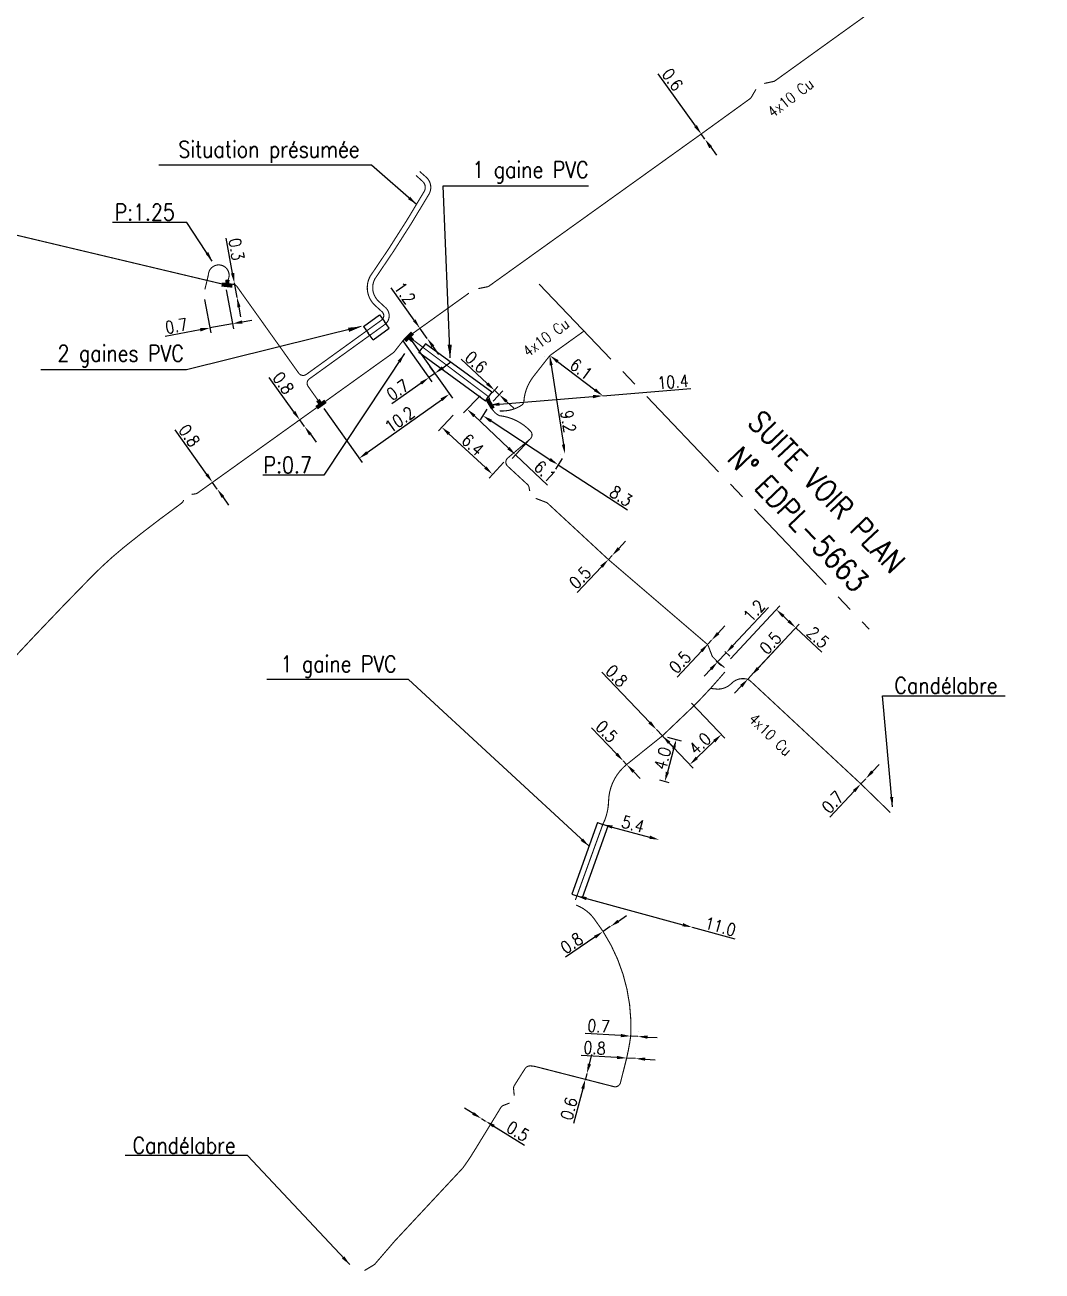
# Model space of a CAD drawing. Header units: millimetres. Extents: x 257011 to 257981, y 142997 to 144000.
# Drawn here: x 257463.1 to 257556.4, y 143783.9 to 143898.2 of the extents above; entities that cross this region are included whole.
import ezdxf
from ezdxf.enums import TextEntityAlignment as Align

# ---------------------------------------------------------------- set-up
doc = ezdxf.new("R2010")
doc.units = ezdxf.units.MM
doc.header["$PDMODE"] = 34
doc.linetypes.add('CENTER2', pattern=[28.575, 19.05, -3.175, 3.175, -3.175])
doc.linetypes.add('E_ST_Cu', pattern=[2000, 1000, 1000])
doc.layers.get('0').update_dxf_attribs({"linetype": 'CONTINUOUS'})
doc.layers.get('DEFPOINTS').update_dxf_attribs({"linetype": 'CONTINUOUS'})
for name, color, linetype in [('E_110', 1, 'CONTINUOUS'), ('E_300', 7, 'CONTINUOUS'), ('E_400', 7, 'CONTINUOUS'), ('E_900', 7, 'CONTINUOUS')]:
    doc.layers.add(name, color=color, linetype=linetype)
doc.styles.get("Standard").update_dxf_attribs({"font": 'romans.shx', "width": 0.85})
doc.dimstyles.get("Standard").update_dxf_attribs({"dimtxt": 1.5, "dimasz": 1.2, "dimexe": 0.625, "dimexo": 0.625, "dimgap": 0.25, "dimtad": 1, "dimdec": 1, "dimzin": 0, "dimdsep": 46, "dimtxsty": 'Standard', "dimcen": -0.5, "dimadec": 0, "dimazin": 0, "dimtfac": 1, "dimtdec": 1, "dimtmove": 0, "dimatfit": 3, "dimfxl": 0, "dimtolj": 1, "dimtzin": 0, "dimarcsym": 0})

# ---------------------------------------------------------------- blocks, each defined once
blk = doc.blocks.new('*D27')
at = {"layer": 'DEFPOINTS', "color": 0, "linetype": 'Continuous', "transparency": 16777216}
for p in [(257525.13, 143888.19), (257525.47, 143887.7), (257525.47, 143887.7)]:
    blk.add_point(p, dxfattribs=at)
at = {"layer": 'E_110', "color": 0, "linetype": 'Continuous', "lineweight": -2, "transparency": 16777216}
for p, q in [((257524.6, 143888.93), (257521.19, 143893.71)), ((257525.47, 143887.7), (257525.13, 143888.19)), ((257526, 143886.97), (257526.52, 143886.24))]:
    blk.add_line(p, q, dxfattribs=at)
at = {"layer": 'E_110', "color": 0, "linetype": 'Continuous', "transparency": 16777216}
for points in [[(257524.73, 143889.01), (257524.48, 143888.84), (257525.13, 143888.19)], [(257526.12, 143887.06), (257525.87, 143886.88), (257525.47, 143887.7)]]:
    blk.add_solid(points, dxfattribs=at)
at = {"layer": 'E_110', "color": 0, "linetype": 'Continuous', "transparency": 16777216, "insert": (257522.5, 143893.18), "char_height": 1.125, "attachment_point": 5, "rotation": 305.4534}
blk.add_mtext('\\A1;0.6', dxfattribs=at)
blk = doc.blocks.new('*D28')
at = {"layer": 'DEFPOINTS', "color": 0, "linetype": 'Continuous', "transparency": 16777216}
for p in [(257497.5, 143869.59), (257499.95, 143867.26), (257500.16, 143865.85)]:
    blk.add_point(p, dxfattribs=at)
at = {"layer": 'E_110', "color": 0, "linetype": 'Continuous', "lineweight": -2, "transparency": 16777216}
for p, q in [((257497.77, 143869.21), (257500.43, 143865.47)), ((257500.22, 143866.88), (257500.96, 143865.85)), ((257501.42, 143866.75), (257502.15, 143867.28)), ((257499.43, 143865.33), (257496.75, 143863.43)), ((257500.69, 143866.23), (257500.16, 143865.85))]:
    blk.add_line(p, q, dxfattribs=at)
at = {"layer": 'E_110', "color": 0, "linetype": 'Continuous', "transparency": 16777216}
for points in [[(257501.33, 143866.88), (257501.51, 143866.63), (257500.69, 143866.23)], [(257499.34, 143865.45), (257499.51, 143865.21), (257500.16, 143865.85)]]:
    blk.add_solid(points, dxfattribs=at)
at = {"layer": 'E_110', "color": 0, "linetype": 'Continuous', "transparency": 16777216, "insert": (257497.29, 143864.73), "char_height": 1.125, "attachment_point": 5, "rotation": 35.4534}
blk.add_mtext('\\A1;0.7', dxfattribs=at)
blk = doc.blocks.new('*D29')
at = {"layer": 'DEFPOINTS', "color": 0, "linetype": 'Continuous', "transparency": 16777216}
for p in [(257498.03, 143869.97), (257502.04, 143864.34), (257490.26, 143863.38)]:
    blk.add_point(p, dxfattribs=at)
at = {"layer": 'E_110', "color": 0, "linetype": 'Continuous', "lineweight": -2, "transparency": 16777216}
for p, q in [((257498.3, 143869.59), (257502.31, 143863.96)), ((257494.5, 143858.97), (257501.3, 143863.82)), ((257490.53, 143863), (257494.04, 143858.07))]:
    blk.add_line(p, q, dxfattribs=at)
at = {"layer": 'E_110', "color": 0, "linetype": 'Continuous', "transparency": 16777216}
for points in [[(257501.22, 143863.94), (257501.39, 143863.69), (257502.04, 143864.34)], [(257494.41, 143859.09), (257494.59, 143858.85), (257493.77, 143858.45)]]:
    blk.add_solid(points, dxfattribs=at)
at = {"layer": 'E_110', "color": 0, "linetype": 'Continuous', "transparency": 16777216, "insert": (257497.47, 143862), "char_height": 1.125, "attachment_point": 5, "rotation": 35.4534}
blk.add_mtext('\\A1;10.2', dxfattribs=at)
blk = doc.blocks.new('*D30')
at = {"layer": 'DEFPOINTS', "color": 0, "linetype": 'Continuous', "transparency": 16777216}
for p in [(257488.31, 143861.98), (257488.31, 143861.98), (257488.75, 143861.37)]:
    blk.add_point(p, dxfattribs=at)
at = {"layer": 'E_110', "color": 0, "linetype": 'Continuous', "lineweight": -2, "transparency": 16777216}
for p, q in [((257487.78, 143862.71), (257485.49, 143865.86)), ((257488.75, 143861.37), (257488.31, 143861.98)), ((257488.37, 143861.1), (257488.37, 143861.1)), ((257489.28, 143860.65), (257489.81, 143859.92))]:
    blk.add_line(p, q, dxfattribs=at)
at = {"layer": 'E_110', "color": 0, "linetype": 'Continuous', "transparency": 16777216}
for points in [[(257487.9, 143862.8), (257487.66, 143862.62), (257488.31, 143861.98)], [(257489.4, 143860.73), (257489.16, 143860.56), (257488.75, 143861.37)]]:
    blk.add_solid(points, dxfattribs=at)
at = {"layer": 'E_110', "color": 0, "linetype": 'Continuous', "transparency": 16777216, "insert": (257486.8, 143865.34), "char_height": 1.125, "attachment_point": 5, "rotation": 305.983}
blk.add_mtext('\\A1;0.8', dxfattribs=at)
blk = doc.blocks.new('*D31')
at = {"layer": 'DEFPOINTS', "color": 0, "linetype": 'Continuous', "transparency": 16777216}
for p in [(257499.33, 143870.37), (257500, 143869.44), (257500, 143869.44)]:
    blk.add_point(p, dxfattribs=at)
at = {"layer": 'E_110', "color": 0, "linetype": 'Continuous', "lineweight": -2, "transparency": 16777216}
for p, q in [((257498.81, 143871.11), (257496.69, 143874.08)), ((257500, 143869.44), (257499.33, 143870.37)), ((257500.52, 143868.7), (257501.04, 143867.97))]:
    blk.add_line(p, q, dxfattribs=at)
at = {"layer": 'E_110', "color": 0, "linetype": 'Continuous', "transparency": 16777216}
for points in [[(257498.93, 143871.19), (257498.69, 143871.02), (257499.33, 143870.37)], [(257500.64, 143868.79), (257500.4, 143868.62), (257500, 143869.44)]]:
    blk.add_solid(points, dxfattribs=at)
at = {"layer": 'E_110', "color": 0, "linetype": 'Continuous', "transparency": 16777216, "insert": (257497.95, 143873.6), "char_height": 1.125, "attachment_point": 5, "rotation": 305.4534}
blk.add_mtext('\\A1;1.2', dxfattribs=at)
blk = doc.blocks.new('*D32')
at = {"layer": 'DEFPOINTS', "color": 0, "linetype": 'Continuous', "transparency": 16777216}
for p in [(257482.31, 143874.54), (257482.56, 143873.2), (257482.56, 143873.2)]:
    blk.add_point(p, dxfattribs=at)
at = {"layer": 'E_110', "color": 0, "linetype": 'Continuous', "lineweight": -2, "transparency": 16777216}
for p, q in [((257482.15, 143875.42), (257481.55, 143878.64)), ((257482.56, 143873.2), (257482.31, 143874.54)), ((257482.73, 143872.32), (257482.89, 143871.43))]:
    blk.add_line(p, q, dxfattribs=at)
at = {"layer": 'E_110', "color": 0, "linetype": 'Continuous', "transparency": 16777216}
for points in [[(257482.3, 143875.45), (257482, 143875.39), (257482.31, 143874.54)], [(257482.88, 143872.35), (257482.58, 143872.29), (257482.56, 143873.2)]]:
    blk.add_solid(points, dxfattribs=at)
at = {"layer": 'E_110', "color": 0, "linetype": 'Continuous', "transparency": 16777216, "insert": (257482.5, 143877.61), "char_height": 1.125, "attachment_point": 5, "rotation": 280.584}
blk.add_mtext('\\A1;0.3', dxfattribs=at)
blk = doc.blocks.new('*D33')
at = {"layer": 'DEFPOINTS', "color": 0, "linetype": 'Continuous', "transparency": 16777216}
for p in [(257479.5, 143873.46), (257481.49, 143874.36), (257480.07, 143870.4)]:
    blk.add_point(p, dxfattribs=at)
at = {"layer": 'E_110', "color": 0, "linetype": 'Continuous', "lineweight": -2, "transparency": 16777216}
for p, q in [((257481.57, 143873.9), (257482.24, 143870.33)), ((257479.58, 143873), (257480.15, 143869.94)), ((257483.04, 143870.95), (257483.92, 143871.12)), ((257479.18, 143870.23), (257475.96, 143869.63)), ((257482.15, 143870.79), (257480.07, 143870.4))]:
    blk.add_line(p, q, dxfattribs=at)
at = {"layer": 'E_110', "color": 0, "linetype": 'Continuous', "transparency": 16777216}
for points in [[(257483.01, 143871.1), (257483.07, 143870.81), (257482.15, 143870.79)], [(257479.16, 143870.38), (257479.21, 143870.08), (257480.07, 143870.4)]]:
    blk.add_solid(points, dxfattribs=at)
at = {"layer": 'E_110', "color": 0, "linetype": 'Continuous', "transparency": 16777216, "insert": (257476.99, 143870.59), "char_height": 1.125, "attachment_point": 5, "rotation": 10.584}
blk.add_mtext('\\A1;0.7', dxfattribs=at)
blk = doc.blocks.new('*D45')
at = {"layer": 'DEFPOINTS', "color": 0, "linetype": 'Continuous', "transparency": 16777216}
for p in [(257511.24, 143867.87), (257512.64, 143858.83), (257512.64, 143858.83)]:
    blk.add_point(p, dxfattribs=at)
at = {"layer": 'E_110', "color": 0, "linetype": 'Continuous', "lineweight": -2, "transparency": 16777216}
for p, q in [((257510.78, 143867.8), (257510.77, 143867.8)), ((257511.38, 143866.98), (257512.5, 143859.72)), ((257512.18, 143858.76), (257512.18, 143858.76))]:
    blk.add_line(p, q, dxfattribs=at)
at = {"layer": 'E_110', "color": 0, "linetype": 'Continuous', "transparency": 16777216}
for points in [[(257511.52, 143867), (257511.23, 143866.96), (257511.24, 143867.87)], [(257512.65, 143859.74), (257512.35, 143859.69), (257512.64, 143858.83)]]:
    blk.add_solid(points, dxfattribs=at)
at = {"layer": 'E_110', "color": 0, "linetype": 'Continuous', "transparency": 16777216, "insert": (257512.93, 143861.83), "char_height": 1.125, "attachment_point": 5, "rotation": 278.8243}
blk.add_mtext('\\A1;9.2', dxfattribs=at)
blk = doc.blocks.new('*D46')
at = {"layer": 'DEFPOINTS', "color": 0, "linetype": 'Continuous', "transparency": 16777216}
for p in [(257511.24, 143867.87), (257516.1, 143864.18), (257516.1, 143864.18)]:
    blk.add_point(p, dxfattribs=at)
at = {"layer": 'E_110', "color": 0, "linetype": 'Continuous', "lineweight": -2, "transparency": 16777216}
blk.add_line((257511.96, 143867.33), (257515.38, 143864.73), dxfattribs=at)
at = {"layer": 'E_110', "color": 0, "linetype": 'Continuous', "transparency": 16777216}
for points in [[(257512.05, 143867.45), (257511.87, 143867.21), (257511.24, 143867.87)], [(257515.47, 143864.85), (257515.29, 143864.61), (257516.1, 143864.18)]]:
    blk.add_solid(points, dxfattribs=at)
at = {"layer": 'E_110', "color": 0, "linetype": 'Continuous', "transparency": 16777216, "insert": (257514.12, 143866.62), "char_height": 1.125, "attachment_point": 5, "rotation": 322.8067}
blk.add_mtext('\\A1;6.1', dxfattribs=at)
blk = doc.blocks.new('*D47')
at = {"layer": 'DEFPOINTS', "color": 0, "linetype": 'Continuous', "transparency": 16777216}
for p in [(257505.73, 143863.34), (257512.64, 143858.83), (257512.01, 143857.85)]:
    blk.add_point(p, dxfattribs=at)
at = {"layer": 'E_110', "color": 0, "linetype": 'Continuous', "lineweight": -2, "transparency": 16777216}
for p, q in [((257505.48, 143862.94), (257504.84, 143861.97)), ((257505.85, 143861.87), (257511.25, 143858.34)), ((257512.39, 143858.44), (257511.75, 143857.46)), ((257512.01, 143857.85), (257518.36, 143853.71))]:
    blk.add_line(p, q, dxfattribs=at)
at = {"layer": 'E_110', "color": 0, "linetype": 'Continuous', "transparency": 16777216}
for points in [[(257505.93, 143861.99), (257505.77, 143861.74), (257505.1, 143862.36)], [(257511.33, 143858.47), (257511.17, 143858.22), (257512.01, 143857.85)]]:
    blk.add_solid(points, dxfattribs=at)
at = {"layer": 'E_110', "color": 0, "linetype": 'Continuous', "transparency": 16777216, "insert": (257517.78, 143854.98), "char_height": 1.125, "attachment_point": 5, "rotation": 326.8832}
blk.add_mtext('\\A1;8.3', dxfattribs=at)
blk = doc.blocks.new('*D48')
at = {"layer": 'DEFPOINTS', "color": 0, "linetype": 'Continuous', "transparency": 16777216}
for p in [(257505.73, 143863.34), (257516.1, 143864.18), (257516.1, 143864.18)]:
    blk.add_point(p, dxfattribs=at)
at = {"layer": 'E_110', "color": 0, "linetype": 'Continuous', "lineweight": -2, "transparency": 16777216}
for p, q in [((257516.1, 143864.18), (257524.18, 143864.84)), ((257506.63, 143863.41), (257515.2, 143864.11))]:
    blk.add_line(p, q, dxfattribs=at)
at = {"layer": 'E_110', "color": 0, "linetype": 'Continuous', "transparency": 16777216}
for points in [[(257515.19, 143864.26), (257515.21, 143863.96), (257516.1, 143864.18)], [(257506.62, 143863.56), (257506.64, 143863.26), (257505.73, 143863.34)]]:
    blk.add_solid(points, dxfattribs=at)
at = {"layer": 'E_110', "color": 0, "linetype": 'Continuous', "transparency": 16777216, "insert": (257522.53, 143865.46), "char_height": 1.125, "attachment_point": 5, "rotation": 4.6706}
blk.add_mtext('\\A1;10.4', dxfattribs=at)
blk = doc.blocks.new('*D49')
at = {"layer": 'DEFPOINTS', "color": 0, "linetype": 'Continuous', "transparency": 16777216}
for p in [(257506.61, 143864.28), (257505.62, 143864.1), (257505.73, 143863.34)]:
    blk.add_point(p, dxfattribs=at)
at = {"layer": 'E_110', "color": 0, "linetype": 'Continuous', "lineweight": -2, "transparency": 16777216}
for p, q in [((257505.51, 143865.3), (257503.1, 143867.53)), ((257505.94, 143864.44), (257506.48, 143865.03)), ((257506.05, 143863.68), (257506.92, 143864.62)), ((257506.61, 143864.28), (257506.17, 143864.69)), ((257507.27, 143863.67), (257507.93, 143863.05))]:
    blk.add_line(p, q, dxfattribs=at)
at = {"layer": 'E_110', "color": 0, "linetype": 'Continuous', "transparency": 16777216}
for points in [[(257505.61, 143865.41), (257505.4, 143865.19), (257506.17, 143864.69)], [(257507.37, 143863.78), (257507.16, 143863.56), (257506.61, 143864.28)]]:
    blk.add_solid(points, dxfattribs=at)
at = {"layer": 'E_110', "color": 0, "linetype": 'Continuous', "transparency": 16777216, "insert": (257504.48, 143867.27), "char_height": 1.125, "attachment_point": 5, "rotation": 317.1681}
blk.add_mtext('\\A1;0.6', dxfattribs=at)
blk = doc.blocks.new('*D50')
at = {"layer": 'DEFPOINTS', "color": 0, "linetype": 'Continuous', "transparency": 16777216}
for p in [(257502.68, 143862.76), (257501.33, 143861.3), (257507.34, 143858.44)]:
    blk.add_point(p, dxfattribs=at)
at = {"layer": 'E_110', "color": 0, "linetype": 'Continuous', "lineweight": -2, "transparency": 16777216}
for p, q in [((257502.37, 143862.41), (257501.02, 143860.96)), ((257505.33, 143857.6), (257501.99, 143860.69)), ((257507.02, 143858.1), (257505.67, 143856.64))]:
    blk.add_line(p, q, dxfattribs=at)
at = {"layer": 'E_110', "color": 0, "linetype": 'Continuous', "transparency": 16777216}
for points in [[(257502.1, 143860.8), (257501.89, 143860.58), (257501.33, 143861.3)], [(257505.43, 143857.71), (257505.23, 143857.49), (257505.99, 143856.98)]]:
    blk.add_solid(points, dxfattribs=at)
at = {"layer": 'E_110', "color": 0, "linetype": 'Continuous', "transparency": 16777216, "insert": (257504.17, 143859.69), "char_height": 1.125, "attachment_point": 5, "rotation": 317.1681}
blk.add_mtext('\\A1;6.4', dxfattribs=at)
blk = doc.blocks.new('*D51')
at = {"layer": 'DEFPOINTS', "color": 0, "linetype": 'Continuous', "transparency": 16777216}
for p in [(257505.16, 143864.54), (257503.66, 143862.95), (257509.6, 143860.35)]:
    blk.add_point(p, dxfattribs=at)
at = {"layer": 'E_110', "color": 0, "linetype": 'Continuous', "lineweight": -2, "transparency": 16777216}
for p, q in [((257504.84, 143864.19), (257503.34, 143862.61)), ((257504.32, 143862.33), (257507.45, 143859.38)), ((257509.27, 143860.01), (257507.78, 143858.42)), ((257508.1, 143858.77), (257511.04, 143855.99))]:
    blk.add_line(p, q, dxfattribs=at)
at = {"layer": 'E_110', "color": 0, "linetype": 'Continuous', "transparency": 16777216}
for points in [[(257504.42, 143862.44), (257504.22, 143862.22), (257503.66, 143862.95)], [(257507.55, 143859.49), (257507.34, 143859.27), (257508.1, 143858.77)]]:
    blk.add_solid(points, dxfattribs=at)
at = {"layer": 'E_110', "color": 0, "linetype": 'Continuous', "transparency": 16777216, "insert": (257510.81, 143857.24), "char_height": 1.125, "attachment_point": 5, "rotation": 316.6756}
blk.add_mtext('\\A1;6.1', dxfattribs=at)
blk = doc.blocks.new('*D52')
at = {"layer": 'DEFPOINTS', "color": 0, "linetype": 'Continuous', "transparency": 16777216}
for p in [(257516.95, 143849.53), (257516.95, 143849.53), (257516.61, 143849.17)]:
    blk.add_point(p, dxfattribs=at)
at = {"layer": 'E_110', "color": 0, "linetype": 'Continuous', "lineweight": -2, "transparency": 16777216}
for p, q in [((257517.57, 143850.19), (257518.19, 143850.84)), ((257516.95, 143849.53), (257516.61, 143849.17)), ((257515.99, 143848.51), (257513.74, 143846.13))]:
    blk.add_line(p, q, dxfattribs=at)
at = {"layer": 'E_110', "color": 0, "linetype": 'Continuous', "transparency": 16777216}
for points in [[(257517.46, 143850.29), (257517.68, 143850.08), (257516.95, 143849.53)], [(257515.88, 143848.62), (257516.1, 143848.41), (257516.61, 143849.17)]]:
    blk.add_solid(points, dxfattribs=at)
at = {"layer": 'E_110', "color": 0, "linetype": 'Continuous', "transparency": 16777216, "insert": (257514.01, 143847.51), "char_height": 1.125, "attachment_point": 5, "rotation": 46.6756}
blk.add_mtext('\\A1;0.5', dxfattribs=at)
blk = doc.blocks.new('*D53')
at = {"layer": 'DEFPOINTS', "color": 0, "linetype": 'Continuous', "transparency": 16777216}
for p in [(257525.76, 143841.43), (257526.07, 143841.76), (257526.07, 143841.76)]:
    blk.add_point(p, dxfattribs=at)
at = {"layer": 'E_110', "color": 0, "linetype": 'Continuous', "lineweight": -2, "transparency": 16777216}
for p, q in [((257526.68, 143842.42), (257527.3, 143843.07)), ((257526.07, 143841.76), (257525.76, 143841.43)), ((257525.15, 143840.77), (257522.91, 143838.38))]:
    blk.add_line(p, q, dxfattribs=at)
at = {"layer": 'E_110', "color": 0, "linetype": 'Continuous', "transparency": 16777216}
for points in [[(257526.57, 143842.52), (257526.79, 143842.31), (257526.07, 143841.76)], [(257525.04, 143840.87), (257525.26, 143840.67), (257525.76, 143841.43)]]:
    blk.add_solid(points, dxfattribs=at)
at = {"layer": 'E_110', "color": 0, "linetype": 'Continuous', "transparency": 16777216, "insert": (257523.17, 143839.76), "char_height": 1.125, "attachment_point": 5, "rotation": 46.9671}
blk.add_mtext('\\A1;0.5', dxfattribs=at)
blk = doc.blocks.new('*D54')
at = {"layer": 'DEFPOINTS', "color": 0, "linetype": 'Continuous', "transparency": 16777216}
for p in [(257532.01, 143844.58), (257527.48, 143839.73), (257529.27, 143838.05)]:
    blk.add_point(p, dxfattribs=at)
at = {"layer": 'E_110', "color": 0, "linetype": 'Continuous', "lineweight": -2, "transparency": 16777216}
for p, q in [((257527.8, 143840.07), (257532.33, 143844.92)), ((257532.67, 143843.97), (257533.14, 143843.52)), ((257529.59, 143838.4), (257534.12, 143843.25)), ((257533.8, 143842.91), (257536.2, 143840.67))]:
    blk.add_line(p, q, dxfattribs=at)
at = {"layer": 'E_110', "color": 0, "linetype": 'Continuous', "transparency": 16777216}
for points in [[(257532.77, 143844.08), (257532.56, 143843.86), (257532.01, 143844.58)], [(257533.24, 143843.63), (257533.04, 143843.41), (257533.8, 143842.91)]]:
    blk.add_solid(points, dxfattribs=at)
at = {"layer": 'E_110', "color": 0, "linetype": 'Continuous', "transparency": 16777216, "insert": (257535.84, 143842.03), "char_height": 1.125, "attachment_point": 5, "rotation": 316.9671}
blk.add_mtext('\\A1;2.5', dxfattribs=at)
blk = doc.blocks.new('*D55')
at = {"layer": 'DEFPOINTS', "color": 0, "linetype": 'Continuous', "transparency": 16777216}
for p in [(257529.42, 143838.21), (257529.72, 143838.54), (257529.72, 143838.54)]:
    blk.add_point(p, dxfattribs=at)
at = {"layer": 'E_110', "color": 0, "linetype": 'Continuous', "lineweight": -2, "transparency": 16777216}
for p, q in [((257530.34, 143839.2), (257532.83, 143841.87)), ((257529.42, 143838.21), (257529.72, 143838.54)), ((257528.8, 143837.56), (257528.19, 143836.9))]:
    blk.add_line(p, q, dxfattribs=at)
at = {"layer": 'E_110', "color": 0, "linetype": 'Continuous', "transparency": 16777216}
for points in [[(257530.23, 143839.3), (257530.45, 143839.1), (257529.72, 143838.54)], [(257528.69, 143837.66), (257528.91, 143837.45), (257529.42, 143838.21)]]:
    blk.add_solid(points, dxfattribs=at)
at = {"layer": 'E_110', "color": 0, "linetype": 'Continuous', "transparency": 16777216, "insert": (257531.47, 143841.51), "char_height": 1.125, "attachment_point": 5, "rotation": 46.9671}
blk.add_mtext('\\A1;0.5', dxfattribs=at)
blk = doc.blocks.new('*D56')
at = {"layer": 'DEFPOINTS', "color": 0, "linetype": 'Continuous', "transparency": 16777216}
for p in [(257526.17, 143840.21), (257526.95, 143841.05), (257527.42, 143840.62)]:
    blk.add_point(p, dxfattribs=at)
at = {"layer": 'E_110', "color": 0, "linetype": 'Continuous', "lineweight": -2, "transparency": 16777216}
for p, q in [((257528.03, 143841.27), (257531.3, 143844.77)), ((257526.63, 143839.78), (257527.42, 143840.62)), ((257527.29, 143840.73), (257527.76, 143840.3)), ((257526.02, 143839.12), (257525.4, 143838.46)), ((257526.51, 143839.89), (257526.98, 143839.46))]:
    blk.add_line(p, q, dxfattribs=at)
at = {"layer": 'E_110', "color": 0, "linetype": 'Continuous', "transparency": 16777216}
for points in [[(257527.92, 143841.38), (257528.14, 143841.17), (257527.42, 143840.62)], [(257525.91, 143839.22), (257526.13, 143839.02), (257526.63, 143839.78)]]:
    blk.add_solid(points, dxfattribs=at)
at = {"layer": 'E_110', "color": 0, "linetype": 'Continuous', "transparency": 16777216, "insert": (257529.98, 143844.46), "char_height": 1.125, "attachment_point": 5, "rotation": 46.9671}
blk.add_mtext('\\A1;1.2', dxfattribs=at)
blk = doc.blocks.new('*D57')
at = {"layer": 'DEFPOINTS', "color": 0, "linetype": 'Continuous', "transparency": 16777216}
for p in [(257540.21, 143829.06), (257540.21, 143829.06), (257539.77, 143828.59)]:
    blk.add_point(p, dxfattribs=at)
at = {"layer": 'E_110', "color": 0, "linetype": 'Continuous', "lineweight": -2, "transparency": 16777216}
for p, q in [((257540.82, 143829.72), (257541.44, 143830.38)), ((257540.21, 143829.06), (257539.77, 143828.59)), ((257539.15, 143827.93), (257536.91, 143825.53))]:
    blk.add_line(p, q, dxfattribs=at)
at = {"layer": 'E_110', "color": 0, "linetype": 'Continuous', "transparency": 16777216}
for points in [[(257540.71, 143829.82), (257540.93, 143829.62), (257540.21, 143829.06)], [(257539.04, 143828.03), (257539.26, 143827.83), (257539.77, 143828.59)]]:
    blk.add_solid(points, dxfattribs=at)
at = {"layer": 'E_110', "color": 0, "linetype": 'Continuous', "transparency": 16777216, "insert": (257537.18, 143826.92), "char_height": 1.125, "attachment_point": 5, "rotation": 46.9671}
blk.add_mtext('\\A1;0.7', dxfattribs=at)
blk = doc.blocks.new('*D58')
at = {"layer": 'DEFPOINTS', "color": 0, "linetype": 'Continuous', "transparency": 16777216}
for p in [(257521.57, 143833), (257521.79, 143828.8), (257522.64, 143828.57)]:
    blk.add_point(p, dxfattribs=at)
at = {"layer": 'E_110', "color": 0, "linetype": 'Continuous', "lineweight": -2, "transparency": 16777216}
for p, q in [((257522.02, 143832.88), (257523.29, 143832.54)), ((257522.6, 143831.79), (257522.03, 143829.67)), ((257522.19, 143828.69), (257521.34, 143828.92))]:
    blk.add_line(p, q, dxfattribs=at)
at = {"layer": 'E_110', "color": 0, "linetype": 'Continuous', "transparency": 16777216}
for points in [[(257522.46, 143831.83), (257522.75, 143831.75), (257522.84, 143832.66)], [(257521.88, 143829.71), (257522.17, 143829.63), (257521.79, 143828.8)]]:
    blk.add_solid(points, dxfattribs=at)
at = {"layer": 'E_110', "color": 0, "linetype": 'Continuous', "transparency": 16777216, "insert": (257521.59, 143830.93), "char_height": 1.125, "attachment_point": 5, "rotation": 74.8008}
blk.add_mtext('\\A1;4.0', dxfattribs=at)
blk = doc.blocks.new('*D59')
at = {"layer": 'DEFPOINTS', "color": 0, "linetype": 'Continuous', "transparency": 16777216}
for p in [(257521.02, 143833.58), (257521.02, 143833.58), (257521.57, 143833)]:
    blk.add_point(p, dxfattribs=at)
at = {"layer": 'E_110', "color": 0, "linetype": 'Continuous', "lineweight": -2, "transparency": 16777216}
for p, q in [((257520.4, 143834.23), (257516.01, 143838.83)), ((257521.57, 143833), (257521.02, 143833.58)), ((257520.68, 143833.26), (257520.68, 143833.26)), ((257521.23, 143832.68), (257521.23, 143832.68)), ((257522.19, 143832.35), (257522.81, 143831.7))]:
    blk.add_line(p, q, dxfattribs=at)
at = {"layer": 'E_110', "color": 0, "linetype": 'Continuous', "transparency": 16777216}
for points in [[(257520.51, 143834.34), (257520.29, 143834.13), (257521.02, 143833.58)], [(257522.3, 143832.46), (257522.08, 143832.25), (257521.57, 143833)]]:
    blk.add_solid(points, dxfattribs=at)
at = {"layer": 'E_110', "color": 0, "linetype": 'Continuous', "transparency": 16777216, "insert": (257517.37, 143838.49), "char_height": 1.125, "attachment_point": 5, "rotation": 313.6723}
blk.add_mtext('\\A1;0.8', dxfattribs=at)
blk = doc.blocks.new('*D60')
at = {"layer": 'DEFPOINTS', "color": 0, "linetype": 'Continuous', "transparency": 16777216}
for p in [(257523.92, 143836.34), (257521.02, 143833.58), (257524.08, 143830.36)]:
    blk.add_point(p, dxfattribs=at)
at = {"layer": 'E_110', "color": 0, "linetype": 'Continuous', "lineweight": -2, "transparency": 16777216}
for p, q in [((257524.24, 143836), (257527.3, 143832.78)), ((257521.34, 143833.24), (257524.4, 143830.02)), ((257526.32, 143832.5), (257524.73, 143830.98))]:
    blk.add_line(p, q, dxfattribs=at)
at = {"layer": 'E_110', "color": 0, "linetype": 'Continuous', "transparency": 16777216}
for points in [[(257526.22, 143832.61), (257526.43, 143832.39), (257526.98, 143833.12)], [(257524.63, 143831.09), (257524.83, 143830.87), (257524.08, 143830.36)]]:
    blk.add_solid(points, dxfattribs=at)
at = {"layer": 'E_110', "color": 0, "linetype": 'Continuous', "transparency": 16777216, "insert": (257525.01, 143832.28), "char_height": 1.125, "attachment_point": 5, "rotation": 43.5333}
blk.add_mtext('\\A1;4.0', dxfattribs=at)
blk = doc.blocks.new('*D61')
at = {"layer": 'DEFPOINTS', "color": 0, "linetype": 'Continuous', "transparency": 16777216}
for p in [(257517.98, 143830.69), (257517.98, 143830.69), (257518.29, 143830.37)]:
    blk.add_point(p, dxfattribs=at)
at = {"layer": 'E_110', "color": 0, "linetype": 'Continuous', "lineweight": -2, "transparency": 16777216}
for p, q in [((257517.36, 143831.35), (257515.08, 143833.73)), ((257518.29, 143830.37), (257517.98, 143830.69)), ((257518.92, 143829.72), (257519.54, 143829.07))]:
    blk.add_line(p, q, dxfattribs=at)
at = {"layer": 'E_110', "color": 0, "linetype": 'Continuous', "transparency": 16777216}
for points in [[(257517.47, 143831.45), (257517.25, 143831.24), (257517.98, 143830.69)], [(257519.02, 143829.82), (257518.81, 143829.61), (257518.29, 143830.37)]]:
    blk.add_solid(points, dxfattribs=at)
at = {"layer": 'E_110', "color": 0, "linetype": 'Continuous', "transparency": 16777216, "insert": (257516.45, 143833.39), "char_height": 1.125, "attachment_point": 5, "rotation": 313.6723}
blk.add_mtext('\\A1;0.5', dxfattribs=at)
blk = doc.blocks.new('*D62')
at = {"layer": 'DEFPOINTS', "color": 0, "linetype": 'Continuous', "transparency": 16777216}
for p in [(257516.1, 143824.87), (257521.26, 143823.47), (257521.26, 143823.47)]:
    blk.add_point(p, dxfattribs=at)
at = {"layer": 'E_110', "color": 0, "linetype": 'Continuous', "lineweight": -2, "transparency": 16777216}
blk.add_line((257516.96, 143824.63), (257520.39, 143823.7), dxfattribs=at)
at = {"layer": 'E_110', "color": 0, "linetype": 'Continuous', "transparency": 16777216}
for points in [[(257517, 143824.78), (257516.93, 143824.49), (257516.1, 143824.87)], [(257520.43, 143823.85), (257520.35, 143823.56), (257521.26, 143823.47)]]:
    blk.add_solid(points, dxfattribs=at)
at = {"layer": 'E_110', "color": 0, "linetype": 'Continuous', "transparency": 16777216, "insert": (257518.87, 143824.89), "char_height": 1.125, "attachment_point": 5, "rotation": 344.8008}
blk.add_mtext('\\A1;5.4', dxfattribs=at)
blk = doc.blocks.new('*D63')
at = {"layer": 'DEFPOINTS', "color": 0, "linetype": 'Continuous', "transparency": 16777216}
for p in [(257513.73, 143818.31), (257524.3, 143815.44), (257524.3, 143815.44)]:
    blk.add_point(p, dxfattribs=at)
at = {"layer": 'E_110', "color": 0, "linetype": 'Continuous', "lineweight": -2, "transparency": 16777216}
for p, q in [((257514.6, 143818.07), (257523.43, 143815.68)), ((257524.3, 143815.44), (257528.21, 143814.38))]:
    blk.add_line(p, q, dxfattribs=at)
at = {"layer": 'E_110', "color": 0, "linetype": 'Continuous', "transparency": 16777216}
for points in [[(257514.64, 143818.22), (257514.56, 143817.93), (257513.73, 143818.31)], [(257523.47, 143815.82), (257523.39, 143815.53), (257524.3, 143815.44)]]:
    blk.add_solid(points, dxfattribs=at)
at = {"layer": 'E_110', "color": 0, "linetype": 'Continuous', "transparency": 16777216, "insert": (257526.88, 143815.51), "char_height": 1.125, "attachment_point": 5, "rotation": 344.8008}
blk.add_mtext('\\A1;11.0', dxfattribs=at)
blk = doc.blocks.new('*D64')
at = {"layer": 'DEFPOINTS', "color": 0, "linetype": 'Continuous', "transparency": 16777216}
for p in [(257516.13, 143815.05), (257516.79, 143815.5), (257516.79, 143815.5)]:
    blk.add_point(p, dxfattribs=at)
at = {"layer": 'E_110', "color": 0, "linetype": 'Continuous', "lineweight": -2, "transparency": 16777216}
for p, q in [((257517.53, 143816.01), (257518.27, 143816.52)), ((257516.79, 143815.5), (257516.13, 143815.05)), ((257515.38, 143814.54), (257512.68, 143812.69))]:
    blk.add_line(p, q, dxfattribs=at)
at = {"layer": 'E_110', "color": 0, "linetype": 'Continuous', "transparency": 16777216}
for points in [[(257515.3, 143814.66), (257515.47, 143814.42), (257516.13, 143815.05)], [(257517.44, 143816.13), (257517.61, 143815.89), (257516.79, 143815.5)]]:
    blk.add_solid(points, dxfattribs=at)
at = {"layer": 'E_110', "color": 0, "linetype": 'Continuous', "transparency": 16777216, "insert": (257513.24, 143813.98), "char_height": 1.125, "attachment_point": 5, "rotation": 34.4242}
blk.add_mtext('\\A1;0.8', dxfattribs=at)
blk = doc.blocks.new('*D65')
at = {"layer": 'DEFPOINTS', "color": 0, "linetype": 'Continuous', "transparency": 16777216}
for p in [(257518.66, 143805.46), (257519.3, 143805.43), (257519.3, 143805.43)]:
    blk.add_point(p, dxfattribs=at)
at = {"layer": 'E_110', "color": 0, "linetype": 'Continuous', "lineweight": -2, "transparency": 16777216}
for p, q in [((257518.68, 143805.93), (257518.68, 143805.93)), ((257517.76, 143805.51), (257514.48, 143805.7)), ((257519.3, 143805.43), (257518.66, 143805.46)), ((257519.33, 143805.89), (257519.33, 143805.89)), ((257520.2, 143805.37), (257521.1, 143805.32))]:
    blk.add_line(p, q, dxfattribs=at)
at = {"layer": 'E_110', "color": 0, "linetype": 'Continuous', "transparency": 16777216}
for points in [[(257517.77, 143805.66), (257517.75, 143805.36), (257518.66, 143805.46)], [(257520.21, 143805.52), (257520.19, 143805.22), (257519.3, 143805.43)]]:
    blk.add_solid(points, dxfattribs=at)
at = {"layer": 'E_110', "color": 0, "linetype": 'Continuous', "transparency": 16777216, "insert": (257515.71, 143806.38), "char_height": 1.125, "attachment_point": 5, "rotation": 356.7214}
blk.add_mtext('\\A1;0.7', dxfattribs=at)
blk = doc.blocks.new('*D66')
at = {"layer": 'DEFPOINTS', "color": 0, "linetype": 'Continuous', "transparency": 16777216}
for p in [(257518.29, 143803.45), (257519.09, 143803.4), (257519.09, 143803.4)]:
    blk.add_point(p, dxfattribs=at)
at = {"layer": 'E_110', "color": 0, "linetype": 'Continuous', "lineweight": -2, "transparency": 16777216}
for p, q in [((257517.4, 143803.5), (257514.12, 143803.69)), ((257518.32, 143803.92), (257518.32, 143803.92)), ((257519.12, 143803.87), (257519.12, 143803.87)), ((257519.09, 143803.4), (257518.29, 143803.45)), ((257519.99, 143803.35), (257520.89, 143803.3))]:
    blk.add_line(p, q, dxfattribs=at)
at = {"layer": 'E_110', "color": 0, "linetype": 'Continuous', "transparency": 16777216}
for points in [[(257517.4, 143803.65), (257517.39, 143803.35), (257518.29, 143803.45)], [(257520, 143803.5), (257519.98, 143803.2), (257519.09, 143803.4)]]:
    blk.add_solid(points, dxfattribs=at)
at = {"layer": 'E_110', "color": 0, "linetype": 'Continuous', "transparency": 16777216, "insert": (257515.35, 143804.37), "char_height": 1.125, "attachment_point": 5, "rotation": 356.7214}
blk.add_mtext('\\A1;0.8', dxfattribs=at)
blk = doc.blocks.new('*D67')
at = {"layer": 'DEFPOINTS', "color": 0, "linetype": 'Continuous', "transparency": 16777216}
for p in [(257514.5, 143801.5), (257514.64, 143802.03), (257514.64, 143802.03)]:
    blk.add_point(p, dxfattribs=at)
at = {"layer": 'E_110', "color": 0, "linetype": 'Continuous', "lineweight": -2, "transparency": 16777216}
for p, q in [((257514.87, 143802.9), (257515.1, 143803.77)), ((257514.64, 143802.03), (257514.5, 143801.5)), ((257514.27, 143800.63), (257513.42, 143797.46))]:
    blk.add_line(p, q, dxfattribs=at)
at = {"layer": 'E_110', "color": 0, "linetype": 'Continuous', "transparency": 16777216}
for points in [[(257514.73, 143802.94), (257515.02, 143802.86), (257514.64, 143802.03)], [(257514.12, 143800.67), (257514.41, 143800.59), (257514.5, 143801.5)]]:
    blk.add_solid(points, dxfattribs=at)
at = {"layer": 'E_110', "color": 0, "linetype": 'Continuous', "transparency": 16777216, "insert": (257513, 143798.81), "char_height": 1.125, "attachment_point": 5, "rotation": 75.052}
blk.add_mtext('\\A1;0.6', dxfattribs=at)
blk = doc.blocks.new('*D68')
at = {"layer": 'DEFPOINTS', "color": 0, "linetype": 'Continuous', "transparency": 16777216}
for p in [(257504.97, 143797.9), (257505.35, 143797.67), (257505.35, 143797.67)]:
    blk.add_point(p, dxfattribs=at)
at = {"layer": 'E_110', "color": 0, "linetype": 'Continuous', "lineweight": -2, "transparency": 16777216}
for p, q in [((257504.2, 143798.37), (257503.43, 143798.85)), ((257504.97, 143797.9), (257505.35, 143797.67)), ((257506.12, 143797.2), (257508.93, 143795.47))]:
    blk.add_line(p, q, dxfattribs=at)
at = {"layer": 'E_110', "color": 0, "linetype": 'Continuous', "transparency": 16777216}
for points in [[(257504.28, 143798.5), (257504.12, 143798.25), (257504.97, 143797.9)], [(257506.2, 143797.33), (257506.04, 143797.07), (257505.35, 143797.67)]]:
    blk.add_solid(points, dxfattribs=at)
at = {"layer": 'E_110', "color": 0, "linetype": 'Continuous', "transparency": 16777216, "insert": (257508.31, 143796.73), "char_height": 1.125, "attachment_point": 5, "rotation": 328.4852}
blk.add_mtext('\\A1;0.5', dxfattribs=at)
blk = doc.blocks.new('*D76')
at = {"layer": 'DEFPOINTS', "color": 0, "linetype": 'Continuous', "transparency": 16777216}
for p in [(257480.3, 143856.24), (257480.74, 143855.63), (257480.74, 143855.63)]:
    blk.add_point(p, dxfattribs=at)
at = {"layer": 'E_110', "color": 0, "linetype": 'Continuous', "lineweight": -2, "transparency": 16777216}
for p, q in [((257479.78, 143856.97), (257476.88, 143861.05)), ((257480.74, 143855.63), (257480.3, 143856.24)), ((257481.26, 143854.9), (257481.78, 143854.16))]:
    blk.add_line(p, q, dxfattribs=at)
at = {"layer": 'E_110', "color": 0, "linetype": 'Continuous', "transparency": 16777216}
for points in [[(257479.9, 143857.06), (257479.66, 143856.89), (257480.3, 143856.24)], [(257481.38, 143854.98), (257481.14, 143854.81), (257480.74, 143855.63)]]:
    blk.add_solid(points, dxfattribs=at)
at = {"layer": 'E_110', "color": 0, "linetype": 'Continuous', "transparency": 16777216, "insert": (257478.18, 143860.52), "char_height": 1.125, "attachment_point": 5, "rotation": 305.4534}
blk.add_mtext('\\A1;0.8', dxfattribs=at)
blk = doc.blocks.new('E_300_01')
at = {"color": 0, "linetype": 'Continuous'}
for points in [[(-0.5, 0.1875), (-0.5, -0.1875), (0.5, 0.1875), (0.5, -0.1875)], [(-0.1875, 0.5), (0.1875, 0.5), (-0.1875, 0.1875), (0.1875, 0.1875)]]:
    blk.add_solid(points, dxfattribs=at)
at = {"color": 0, "linetype": 'Continuous', "width": 0.75, "flags": 3}
for tag, p in [('DEF_LEG', (0, -4.78125)), ('DEF_TYPE', (0, -6.78125))]:
    blk.add_attdef(tag, text='', height=1.2, dxfattribs=at).set_placement(p, align=Align.MIDDLE)
blk = doc.blocks.new('E_300_02')
at = {"color": 0, "linetype": 'Continuous'}
blk.add_solid([(-0.5, 0.19), (-0.5, -0.19), (0.5, 0.19), (0.5, -0.19)], dxfattribs=at)
at = {"color": 0, "linetype": 'Continuous', "width": 0.75, "flags": 3}
for tag, p in [('DEF_LEG', (0, -4.62)), ('DEF_COUP', (0.04, -6.72)), ('DEF_TYPE', (0, -8.62))]:
    blk.add_attdef(tag, text='', height=1.2, dxfattribs=at).set_placement(p, align=Align.MIDDLE)

msp = doc.modelspace()

# ---------------------------------------------------------------- linework, layer by layer
at = {"layer": 'E_110', "linetype": 'E_ST_Cu', "const_width": 0.1}
for points in [[(257530.9, 143892.82), (257531.74, 143893, 0.101521), (257531.92, 143893.08), (257536.13, 143896.11), (257555.84, 143910.27, 0.116547), (257555.99, 143910.44), (257556.34, 143911.11)], [(257504.69, 143874.01), (257505.49, 143874.17, 0.107558), (257505.68, 143874.25), (257525.13, 143888.19), (257529.57, 143891.4, 0.10169), (257529.71, 143891.54), (257530.15, 143892.28)], [(257503.82, 143873.59), (257498.52, 143869.79), (257497.88, 143869.34, 0.0712), (257497.78, 143869.24), (257496.99, 143868.23, -0.0712), (257496.89, 143868.13), (257488.31, 143861.98), (257480.3, 143856.24), (257478.96, 143855.28, -0.116313), (257478.75, 143855.19), (257478.4, 143855.14)], [(257506.65, 143862.79, 0.148551), (257508.54, 143863.24, 0.014463), (257508.56, 143863.26), (257508.65, 143863.31, 0.227958), (257508.87, 143863.69), (257508.89, 143863.98, -0.017393), (257508.9, 143864.01, -0.127632), (257509.74, 143865.95), (257511.2, 143867.81, -0.071502), (257511.3, 143867.91), (257514.38, 143870.12)], [(257498.28, 143869.62), (257505.53, 143864.17, -0.220929), (257505.73, 143863.79, -0.035134), (257505.73, 143863.71, 0.271), (257506.61, 143862.36, -0.180195), (257509.5, 143860.91, -0.410189), (257509.43, 143860.21), (257507.39, 143858.48, 0.450058), (257507.37, 143857.73), (257509.19, 143856.05, -0.165187), (257509.34, 143855.77), (257509.4, 143855.44)]]:
    msp.add_lwpolyline(points, format="xyb", dxfattribs=at)
at = {"layer": 'E_110', "linetype": 'E_ST_Cu', "const_width": 0.1, "flags": 128}
for points in [[(257498.98, 143884.38), (257499.53, 143883.88, -0.390298), (257499.7, 143882.88, -0.01929), (257494.76, 143875.13, 0.338955), (257495.2, 143872.48), (257495.85, 143871.89, -0.477409), (257495.81, 143871.12), (257488.91, 143866.14, -0.415877), (257488.21, 143866.26), (257482.55, 143874.2, 0.292092), (257482.06, 143874.4), (257481.75, 143874.34, -0.104824), (257481.54, 143874.35), (257460.27, 143879.4), (257457.48, 143880.06, 0.014937), (257457.45, 143880.06), (257434.09, 143885.14, -0.018366), (257434.09, 143885.14), (257426.15, 143887.03, -0.012056), (257426.15, 143887.03), (257404.96, 143892.61, 0.011077), (257404.94, 143892.62), (257401.37, 143893.58), (257392.51, 143895.96, 0.414214), (257391.9, 143895.61), (257391.86, 143895.46)], [(257499.31, 143884.75), (257499.84, 143884.28, -0.387002), (257500.13, 143882.62, -0.019506), (257495.2, 143874.9, 0.339004), (257495.54, 143872.85), (257496.18, 143872.26, -0.477409), (257496.1, 143870.71), (257489.19, 143865.73, 0.412552), (257489.08, 143865.04), (257490.26, 143863.38)], [(257479.61, 143873.94), (257479.81, 143874.76), (257479.93, 143875.28, -1.259874), (257481.71, 143874.77)], [(257455.5, 143832.4), (257455.83, 143832.59, 0.113789), (257456, 143832.74), (257456.32, 143833.21, -0.017612), (257458.25, 143835.75, -0.017542), (257461.4, 143839.4, -0.007372), (257469.25, 143847.62, -0.027762), (257472.15, 143850.26, -0.01372), (257477.21, 143854.14), (257477.46, 143854.33, 0.114716), (257477.61, 143854.5), (257477.67, 143854.62)], [(257527.26, 143839.26), (257526.63, 143839.78), (257526.2, 143840.22, -0.101092), (257526.1, 143840.39), (257525.78, 143841.23, 0.126523), (257525.64, 143841.43), (257516.61, 143849.17), (257511.05, 143854.32, 0.098407), (257510.88, 143854.42), (257509.95, 143854.77)], [(257542.46, 143825.97), (257542.46, 143825.97), (257542.46, 143825.97), (257539.77, 143828.59), (257529.62, 143838.04, 0.152734), (257529.16, 143838.23), (257529.16, 143838.23, 0.246845), (257527.88, 143837.78), (257527.88, 143837.78, -0.240664), (257526.35, 143837.31), (257525.97, 143837.34, -0.62382), (257525.97, 143837.34, -0.008456), (257524.47, 143835.76), (257524.47, 143835.76), (257521.59, 143833.02, -0.02062), (257521.56, 143832.99), (257518.29, 143830.37, 0.221208), (257516.63, 143826.99, -0.112011), (257516.1, 143824.87), (257513.59, 143817.95)], [(257527.3, 143838.85), (257527.3, 143838.85, -0.005449), (257525.97, 143837.34, -0.005667)], [(257507.98, 143800.01), (257507.92, 143800.62, -0.162676), (257507.99, 143800.93, -0.005286), (257508.98, 143802.49, -0.222517), (257509.34, 143802.72), (257509.35, 143802.72, -0.033361), (257509.42, 143802.73, -0.060142), (257510.04, 143802.64), (257517.11, 143800.83, 0.414214), (257517.72, 143801.19), (257518.29, 143803.45, 0.022464), (257518.66, 143805.46, 0.157715), (257516.13, 143815.05), (257515.33, 143816.19, 0.145628), (257513.67, 143817.47)], [(257494.24, 143783.96), (257495.09, 143784.47, 0.081904), (257495.22, 143784.58), (257497.03, 143786.68), (257503.25, 143793.35, 0.031251), (257503.29, 143793.4, 0.019001), (257504.33, 143794.96), (257506.75, 143798.91, -0.162354), (257507, 143799.11), (257507.56, 143799.33)]]:
    msp.add_lwpolyline(points, format="xyb", dxfattribs=at)
at = {"layer": 'E_400', "color": 7, "linetype": 'CONTINUOUS'}
for p, q in [((257494.15, 143870.54), (257495.63, 143871.6)), ((257495.63, 143871.6), (257496.07, 143870.99)), ((257494.15, 143870.54), (257494.59, 143869.93)), ((257495.03, 143869.32), (257494.59, 143869.93)), ((257495.03, 143869.32), (257496.5, 143870.39)), ((257496.5, 143870.39), (257496.07, 143870.99)), ((257499.83, 143868.96), (257499.54, 143868.55)), ((257505.92, 143864.5), (257499.83, 143868.96)), ((257499.24, 143868.15), (257499.54, 143868.55)), ((257505.33, 143863.7), (257499.24, 143868.15)), ((257505.92, 143864.5), (257505.62, 143864.1)), ((257505.33, 143863.7), (257505.62, 143864.1)), ((257515.63, 143825.04), (257513.26, 143818.48)), ((257516.57, 143824.7), (257514.2, 143818.14)), ((257515.63, 143825.04), (257516.1, 143824.87)), ((257516.57, 143824.7), (257516.1, 143824.87)), ((257513.26, 143818.48), (257513.73, 143818.31)), ((257514.2, 143818.14), (257513.73, 143818.31))]:
    msp.add_line(p, q, dxfattribs=at)
at = {"layer": 'E_900', "linetype": 'CENTER2', "ltscale": 0.5, "flags": 128}
msp.add_lwpolyline([(257510.26, 143874.43), (257540.52, 143842.77)], dxfattribs=at)

# ---------------------------------------------------------------- block references
at = {"layer": 'E_300'}
for name, p, rotation in [('E_300_01', (257481.64, 143874.33), 354.0975136977505), ('E_300_01', (257498.3, 143869.59), 224.9828715649255), ('E_300_01', (257490.26, 143863.38), 35.6391360495393), ('E_300_02', (257505.77, 143863.44), 301.0177526606959)]:
    msp.add_blockref(name, p, dxfattribs=dict(at, rotation=rotation))

# ---------------------------------------------------------------- texts
at = {"layer": 'E_110', "linetype": 'Continuous', "width": 0.85}
for rotation, p in [(37.4609, (257531.69, 143889.63)), (36.4657, (257509.24, 143867.69)), (315.6874, (257529.39, 143834.45))]:
    msp.add_text('4x10 Cu', height=1, rotation=rotation, dxfattribs=at).set_placement(p)
at = {"layer": 'E_110', "linetype": 'Continuous', "char_height": 1.5}
for s, insert, attachment_point in [('\\A1;Situation présumée', (257493.79, 143885.53), 9), ('P:1.25', (257476.85, 143880.27), 9), ('P:0.7', (257489.42, 143857.08), 9), ('\\A1;Candélabre', (257542.85, 143836.87), 7), ('\\A1;Candélabre', (257482.43, 143794.7), 9)]:
    msp.add_mtext(s, dxfattribs=dict(at, insert=insert, attachment_point=attachment_point))
at = {"layer": 'E_400', "char_height": 1.5}
for s, insert, attachment_point in [('1 gaine PVC', (257514.8, 143884.67), 6), ('2 gaines PVC', (257477.68, 143867.82), 6), ('\\A1;1 gaine PVC', (257497.2, 143838.34), 9)]:
    msp.add_mtext(s, dxfattribs=dict(at, insert=insert, attachment_point=attachment_point))
at = {"layer": 'E_900', "width": 0.85}
for s, p in [('SUITE VOIR PLAN', (257535.92, 143854.68)), ('N° EDPL-5663', (257533.29, 143852.17))]:
    msp.add_text(s, height=2, rotation=313.7075, dxfattribs=at).set_placement(p, align=Align.CENTER)

# ---------------------------------------------------------------- dimensions: what is measured, and where the dimension line sits
at = {"layer": 'E_110', "linetype": 'Continuous'}
for base, p1, p2, angle, picture, middle in [((257525.47, 143887.7), (257525.13, 143888.19), (257525.47, 143887.7), 125.4534, '*D27', (257521.88, 143892.74)), ((257500, 143869.44), (257499.33, 143870.37), (257500, 143869.44), 125.4534, '*D31', (257497.34, 143873.17)), ((257502.04, 143864.34), (257490.26, 143863.38), (257498.03, 143869.97), 215.4534, '*D29', (257497.9, 143861.39)), ((257506.61, 143864.28), (257505.62, 143864.1), (257505.73, 143863.34), 137.1681, '*D49', (257503.97, 143866.72)), ((257512.64, 143858.83), (257511.24, 143867.87), (257512.64, 143858.83), 98.8243, '*D45', (257512.19, 143861.72)), ((257516.1, 143864.18), (257511.24, 143867.87), (257516.1, 143864.18), 142.8067, '*D46', (257513.67, 143866.03)), ((257488.31, 143861.98), (257488.75, 143861.37), (257488.31, 143861.98), 305.983, '*D30', (257486.19, 143864.9)), ((257516.1, 143864.18), (257505.73, 143863.34), (257516.1, 143864.18), 184.6706, '*D48', (257522.59, 143864.71)), ((257503.66, 143862.95), (257509.6, 143860.35), (257505.16, 143864.54), 316.6756, '*D51', (257510.29, 143856.7)), ((257512.0062, 143857.852), (257505.733, 143863.3354), (257512.6429, 143858.828), 146.8832, '*D47', (257517.3668, 143854.3553)), ((257501.33, 143861.3), (257507.34, 143858.44), (257502.68, 143862.76), 317.1681, '*D50', (257503.66, 143859.14)), ((257516.95, 143849.53), (257516.61, 143849.17), (257516.95, 143849.53), 226.6756, '*D52', (257514.56, 143846.99)), ((257527.4176, 143840.6163), (257526.1672, 143840.2104), (257526.952, 143841.051), 226.9671, '*D56', (257530.5325, 143843.9528)), ((257526.07, 143841.76), (257525.76, 143841.43), (257526.07, 143841.76), 226.9671, '*D53', (257523.72, 143839.25)), ((257529.725, 143838.5432), (257529.4179, 143838.2142), (257529.725, 143838.5432), 226.9671, '*D55', (257532.0173, 143840.9986)), ((257521.02, 143833.58), (257521.57, 143833), (257521.02, 143833.58), 313.6723, '*D59', (257516.83, 143837.97)), ((257524.08, 143830.36), (257523.92, 143836.34), (257521.02, 143833.58), 43.5333, '*D60', (257525.53, 143831.74)), ((257521.79, 143828.8), (257521.57, 143833), (257522.64, 143828.57), 74.8008, '*D58', (257522.31, 143830.73)), ((257540.21, 143829.06), (257539.77, 143828.59), (257540.21, 143829.06), 226.9671, '*D57', (257537.73, 143826.4)), ((257524.3, 143815.44), (257513.73, 143818.31), (257524.3, 143815.44), 164.8008, '*D63', (257526.69, 143814.79)), ((257516.79, 143815.5), (257516.13, 143815.05), (257516.79, 143815.5), 214.4242, '*D64', (257513.66, 143813.36)), ((257519.09, 143803.4), (257518.29, 143803.45), (257519.09, 143803.4), 176.7214, '*D66', (257515.31, 143803.62))]:
    dim = msp.add_linear_dim(base=base, p1=p1, p2=p2, angle=angle, dimstyle='Standard', override={"dimscale": 0.75}, dxfattribs=at)
    dim.commit()
    dim.dimension.update_dxf_attribs({"geometry": picture, "text_midpoint": middle, "dimtype": 160})
for base, p1, p2, angle, text, picture, middle in [((257482.56, 143873.2), (257482.31, 143874.54), (257482.56, 143873.2), 100.584, '0.3', '*D32', (257481.77, 143877.47)), ((257480.07, 143870.4), (257481.49, 143874.36), (257479.5, 143873.46), 10.584, '0.7', '*D33', (257477.13, 143869.85)), ((257500.16, 143865.85), (257499.95, 143867.26), (257497.5, 143869.59), 35.4534, '0.7', '*D28', (257497.72, 143864.12)), ((257480.74, 143855.63), (257480.3, 143856.24), (257480.74, 143855.63), 125.4534, '0.8', '*D76', (257477.57, 143860.08)), ((257532.01, 143844.58), (257529.27, 143838.05), (257527.48, 143839.73), 316.9671, '2.5', '*D54', (257535.33, 143841.48)), ((257517.98, 143830.69), (257518.29, 143830.37), (257517.98, 143830.69), 313.6723, '0.5', '*D61', (257515.9, 143832.87)), ((257521.26, 143823.47), (257516.1, 143824.87), (257521.26, 143823.47), 164.8008, '5.4', '*D62', (257518.68, 143824.17)), ((257519.3, 143805.43), (257518.66, 143805.46), (257519.3, 143805.43), 176.7214, '0.7', '*D65', (257515.67, 143805.63)), ((257514.64, 143802.03), (257514.5, 143801.5), (257514.64, 143802.03), 255.052, '0.6', '*D67', (257513.73, 143798.61)), ((257505.35, 143797.67), (257504.97, 143797.9), (257505.35, 143797.67), 148.4852, '0.5', '*D68', (257507.92, 143796.09))]:
    dim = msp.add_linear_dim(base=base, p1=p1, p2=p2, angle=angle, text=text, dimstyle='Standard', override={"dimscale": 0.75}, dxfattribs=at)
    dim.commit()
    dim.dimension.update_dxf_attribs({"geometry": picture, "text_midpoint": middle, "dimtype": 160})

# ---------------------------------------------------------------- leaders
at = {"layer": 'E_110', "linetype": 'Continuous', "annotation_type": 0, "has_hookline": 1}
for points, hookline_direction, text_width in [([(257499.02, 143881.73), (257494.88, 143885.34), (257493.98, 143885.34)], 1, 18.4), ([(257480.29, 143876.53), (257477.94, 143880.08), (257477.04, 143880.08)], 1, 5.71), ([(257497.92, 143868.05), (257490.51, 143856.9), (257489.61, 143856.9)], 1, 4.49), ([(257542.67, 143826.49), (257541.76, 143836.68), (257542.66, 143836.68)], 0, 10.14), ([(257492.9, 143784.51), (257483.52, 143794.52), (257482.62, 143794.52)], 1, 10.14)]:
    msp.add_leader(points, dimstyle='Standard', override={"dimscale": 0.75}, dxfattribs=dict(at, hookline_direction=hookline_direction, text_width=text_width))
at = {"layer": 'E_400', "annotation_type": 0, "has_hookline": 1}
for points, hookline_direction, text_width in [([(257502.11, 143867.67), (257501.45, 143883.42), (257502.65, 143883.42)], 0, 11.9), ([(257493.95, 143870.52), (257477.93, 143866.57)], 1, 13.11)]:
    msp.add_leader(points, dimstyle='Standard', dxfattribs=dict(at, hookline_direction=hookline_direction, text_width=text_width))
at = {"layer": 'E_400', "annotation_type": 0, "has_hookline": 1, "hookline_direction": 1, "text_width": 11.9}
msp.add_leader([(257514.84, 143822.87), (257498.29, 143838.15), (257497.39, 143838.15)], dimstyle='Standard', override={"dimscale": 0.75}, dxfattribs=at)

doc.saveas('drawing.dxf')
